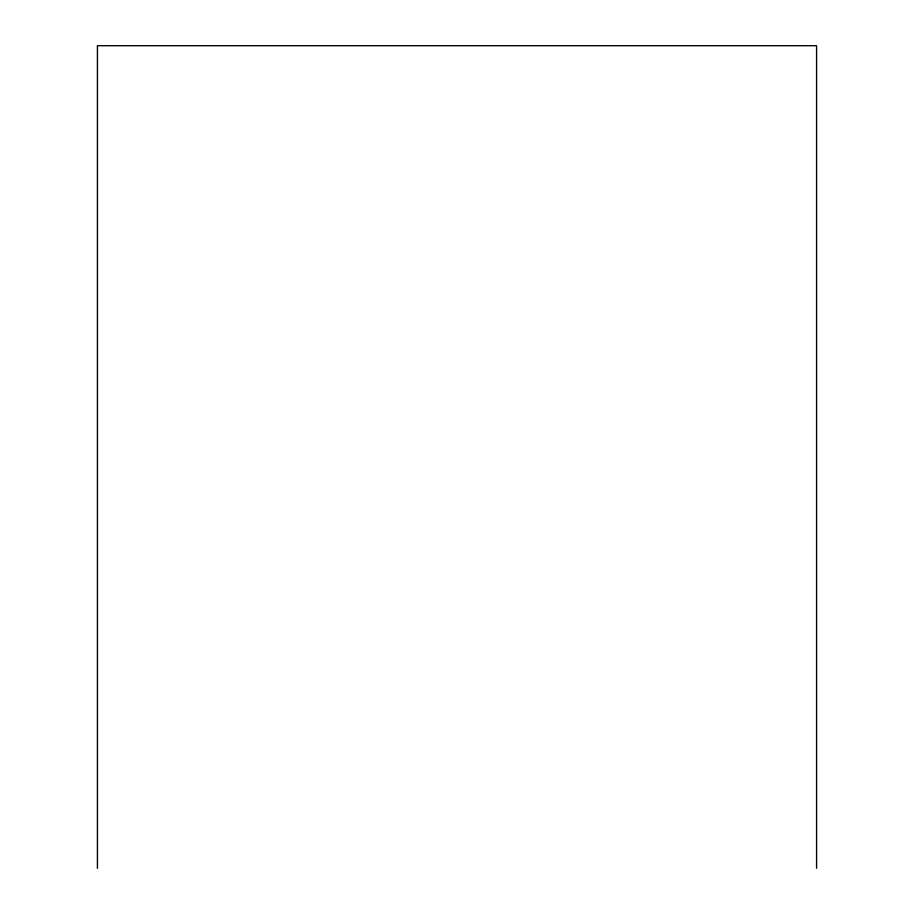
<?xml version="1.0" encoding="UTF-8"?>
<svg xmlns="http://www.w3.org/2000/svg" width="914" height="914" viewBox="0 0 914 914"><rect width="100%" height="100%" fill="white"/><g stroke="black" fill="none" stroke-linecap="round" stroke-linejoin="round"><path stroke-width="1.37" d="M816.579 868.3L816.579 45.7L97.421 45.7L97.421 868.3"/></g></svg>
